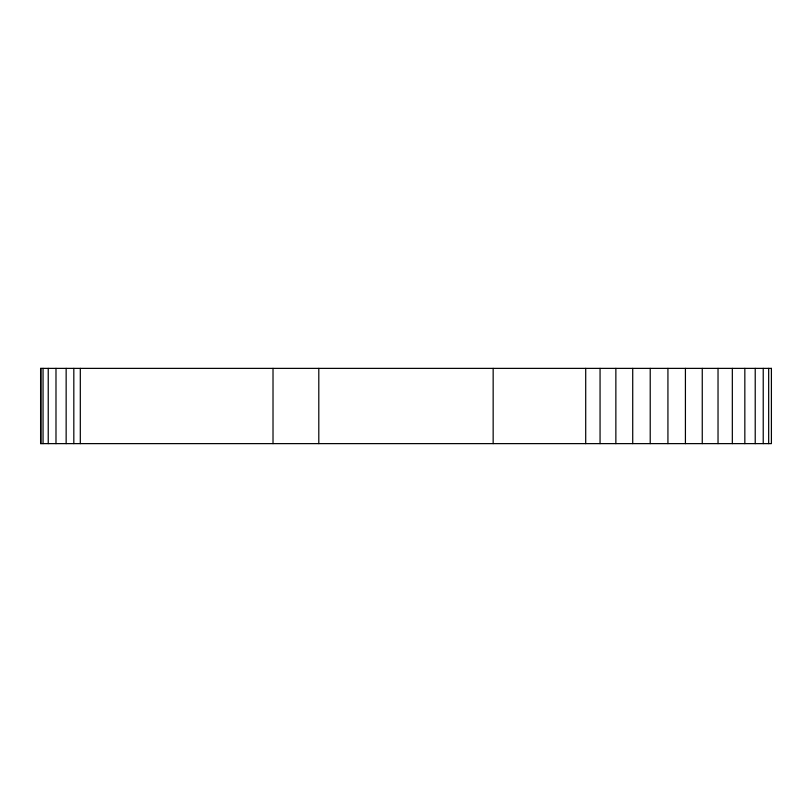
<?xml version="1.0" encoding="UTF-8"?>
<svg xmlns="http://www.w3.org/2000/svg" width="812" height="812" viewBox="0 0 812 812"><rect width="100%" height="100%" fill="white"/><g stroke="black" fill="none" stroke-linecap="round" stroke-linejoin="round"><path stroke-width="1.22" d="M768.67 368.374L768.67 443.626M763.229 368.374L763.229 443.626M755.221 368.374L755.221 443.626M744.837 368.374L744.837 443.626M732.333 368.374L732.333 443.626M718.031 368.374L718.031 443.626M702.258 368.374L702.258 443.626M685.419 368.374L685.419 443.626M667.931 368.374L667.931 443.626M650.219 368.374L650.219 443.626M632.721 368.374L632.721 443.626M615.861 368.374L615.861 443.626M600.058 368.374L600.058 443.626M585.706 368.374L585.706 443.626M493.158 368.374L493.158 443.626M318.801 368.374L318.801 443.626M273.015 368.374L273.015 443.626M80.307 368.374L80.307 443.626M73.821 368.374L73.821 443.626M66.148 368.374L66.148 443.626M55.987 368.374L55.987 443.626M48.233 368.374L48.233 443.626M43.056 368.374L43.056 443.626M40.915 368.374L40.915 443.626M771.4 368.374L40.6 368.374L40.6 443.626L771.4 443.626L771.4 368.374"/></g></svg>
